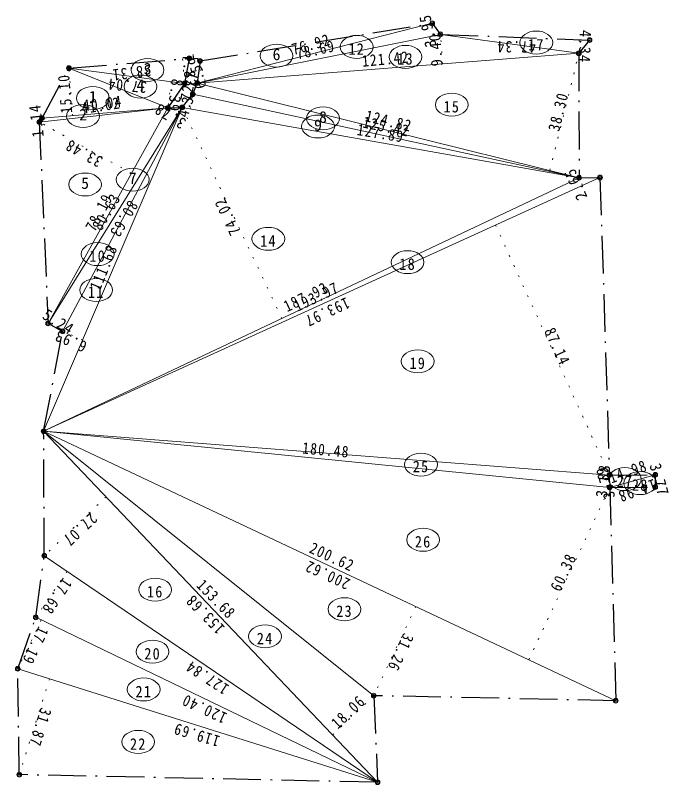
# Model space of a CAD drawing. Units: millimetres on the paper. Extents: x -3947 to 493, y -3409 to 377.
# Drawn here: x -2774.8 to -2671.2, y -810.5 to -688.5 of the extents above; entities that cross this region are included whole.
import ezdxf
from ezdxf.enums import TextEntityAlignment as Align

# ---------------------------------------------------------------- set-up
doc = ezdxf.new("R2010")
doc.units = ezdxf.units.MM
doc.header["$PDMODE"] = 32
doc.header["$PDSIZE"] = 0.5
doc.linetypes.add('DASHED_DOTTED', pattern=[9.25, 6, -1.5, 0.25, -1.5])
doc.linetypes.add('DOTTED', pattern=[1.75, 0.25, -1.5])
for name, color, linetype, lineweight in [('0-D__1-0_', 7, 'DASHED_DOTTED', 25), ('0-E__1-1_', 7, 'Continuous', 9), ('1-0__1-3_', 7, 'Continuous', 9)]:
    doc.layers.add(name, color=color, linetype=linetype, lineweight=lineweight)
doc.layers.add('1-7', color=7, linetype='Continuous')
doc.styles.add('ＭＳ ゴシック', font='')
doc.styles.get('ＭＳ ゴシック').set_extended_font_data('MS Gothic')

# ---------------------------------------------------------------- blocks, each defined once
blk = doc.blocks.new('-001--GLay-1-')
at = {"layer": '0-D__1-0_'}
for p, q in [((-2448.517, -485.687), (-2411.685, -479.725)), ((-2411.685, -479.725), (-2410.383, -481.478)), ((-2410.383, -481.478), (-2386.73, -482.38)), ((-2386.73, -482.38), (-2388.434, -484.485)), ((-2469.321, -486.842), (-2450.229, -485.282)), ((-2450.229, -485.282), (-2450.961, -489.272)), ((-2388.434, -484.485), (-2388.384, -504.226)), ((-2448.517, -485.687), (-2448.96, -489.2)), ((-2473.58, -494.756), (-2469.321, -486.842)), ((-2450.961, -489.272), (-2453.626, -493.152)), ((-2453.626, -493.152), (-2451.351, -493.074)), ((-2474.014, -495.379), (-2473.58, -494.756)), ((-2474.014, -495.379), (-2472.62, -527.325)), ((-2388.384, -504.226), (-2385.077, -504.176)), ((-2385.077, -504.176), (-2383.573, -551.375)), ((-2470.315, -528.577), (-2472.62, -527.325)), ((-2473.321, -544.411), (-2470.315, -528.577)), ((-2473.221, -564.152), (-2473.321, -544.411)), ((-2383.573, -551.375), (-2376.307, -551.325)), ((-2376.307, -551.325), (-2376.307, -553.28)), ((-2383.523, -553.33), (-2376.307, -553.28)), ((-2383.523, -553.33), (-2382.571, -587.151)), ((-2474.574, -573.923), (-2473.221, -564.152)), ((-2477.43, -582.09), (-2474.574, -573.923)), ((-2477.18, -598.875), (-2477.43, -582.09)), ((-2420.956, -586.349), (-2420.354, -600.078)), ((-2382.571, -587.151), (-2420.956, -586.349)), ((-2420.354, -600.078), (-2477.18, -598.875))]:
    blk.add_line(p, q, dxfattribs=at)
at = {"layer": '0-D__1-0_', "linetype": 'DOTTED', "lineweight": 9}
for p, q in [((-2411.298, -481.662), (-2411.685, -479.725)), ((-2410.017, -486.166), (-2410.383, -481.478)), ((-2388.352, -482.318), (-2388.434, -484.485)), ((-2451.28, -485.368), (-2450.961, -489.272)), ((-2393.044, -503.07), (-2388.434, -484.485)), ((-2447.705, -488.881), (-2448.517, -485.687)), ((-2468.717, -494.365), (-2469.321, -486.842)), ((-2453.076, -488.992), (-2453.626, -493.152)), ((-2449.358, -491.042), (-2448.96, -489.2)), ((-2450.088, -493.298), (-2449.676, -490.973)), ((-2452.019, -494.151), (-2453.626, -493.152)), ((-2435.523, -526.528), (-2451.351, -493.074)), ((-2473.518, -495.325), (-2473.58, -494.756)), ((-2459.384, -503.511), (-2474.014, -495.379)), ((-2387.834, -505.433), (-2388.384, -504.226)), ((-2401.649, -511.732), (-2383.573, -551.375)), ((-2472.54, -527.196), (-2470.315, -528.577)), ((-2467.129, -529.941), (-2470.315, -528.577)), ((-2383.765, -553.306), (-2383.573, -551.375)), ((-2383.066, -553.203), (-2383.573, -551.375)), ((-2376.811, -551.465), (-2376.307, -553.28)), ((-2396.387, -580.644), (-2383.523, -553.33)), ((-2463.415, -554.822), (-2473.221, -564.152)), ((-2469.604, -566.61), (-2474.574, -573.923)), ((-2414.297, -572.209), (-2420.956, -586.349)), ((-2473.695, -574.347), (-2477.43, -582.09)), ((-2472.39, -583.678), (-2477.18, -598.875)), ((-2427.496, -592.572), (-2420.956, -586.349))]:
    blk.add_line(p, q, dxfattribs=at)
at = {"layer": '0-D__1-0_'}
blk.add_lwpolyline([(-2451.351, -493.074), (-2449.676, -490.973), (-2448.96, -489.2)], dxfattribs=at)
at = {"layer": '0-D__1-0_', "linetype": 'Continuous', "lineweight": 9}
for centre in [(-2450.229, -485.282), (-2469.321, -486.842), (-2450.961, -489.272), (-2448.96, -489.2), (-2449.676, -490.973), (-2453.626, -493.152), (-2451.351, -493.074), (-2474.014, -495.379), (-2473.58, -494.756), (-2376.307, -551.325), (-2376.307, -553.28)]:
    blk.add_circle(centre, 0.376, dxfattribs=at)
at = {"layer": '0-D__1-0_', "linetype": 'Continuous', "lineweight": 18}
for centre in [(-2423.676, -483.468), (-2395.182, -482.781), (-2436.387, -484.871), (-2415.926, -485.054), (-2456.837, -487.132), (-2457.97, -489.755), (-2465.509, -491.583), (-2408.593, -492.637), (-2467.074, -494.429), (-2429.007, -494.8), (-2429.804, -496.091), (-2466.753, -505.285), (-2459.199, -504.517), (-2437.685, -513.904), (-2464.762, -516.326), (-2415.594, -517.604), (-2464.996, -522.021), (-2413.99, -533.321), (-2413.473, -549.705), (-2381.135, -552.01), (-2378.713, -552.645), (-2413.139, -561.63), (-2455.632, -569.547), (-2425.616, -572.637), (-2438.211, -576.946), (-2456.05, -579.384), (-2457.453, -585.364), (-2458.322, -593.681)]:
    blk.add_ellipse(centre, major_axis=(2.6, 0), ratio=0.7, dxfattribs=at)
at = {"layer": '0-D__1-0_'}
for p in [(-2450.229, -485.282), (-2469.321, -486.842), (-2450.961, -489.272), (-2448.96, -489.2), (-2449.676, -490.973), (-2453.626, -493.152), (-2451.351, -493.074), (-2473.58, -494.756), (-2474.014, -495.379), (-2376.307, -551.325), (-2376.307, -553.28)]:
    blk.add_point(p, dxfattribs=at)
at = {"layer": '0-E__1-1_'}
for p, q in [((-2448.96, -489.2), (-2411.685, -479.725)), ((-2388.384, -504.226), (-2448.96, -489.2)), ((-2474.014, -495.379), (-2453.626, -493.152)), ((-2477.43, -582.09), (-2420.354, -600.078))]:
    blk.add_line(p, q, dxfattribs=at)
blk.add_lwpolyline([(-2410.383, -481.478), (-2448.96, -489.2), (-2388.434, -484.485)], close=True, dxfattribs=at)
for points in [[(-2450.961, -489.272), (-2469.321, -486.842), (-2453.626, -493.152), (-2473.58, -494.756)], [(-2449.676, -490.973), (-2388.384, -504.226), (-2451.351, -493.074), (-2472.62, -527.325), (-2453.626, -493.152)], [(-2470.315, -528.577), (-2451.351, -493.074), (-2473.321, -544.411), (-2385.077, -504.176)], [(-2388.384, -504.226), (-2473.321, -544.411), (-2383.573, -551.375), (-2383.523, -553.33), (-2376.307, -551.325)], [(-2383.523, -553.33), (-2473.321, -544.411), (-2382.571, -587.151)], [(-2420.956, -586.349), (-2473.321, -544.411), (-2420.354, -600.078)], [(-2473.221, -564.152), (-2420.354, -600.078), (-2474.574, -573.923)]]:
    blk.add_lwpolyline(points, dxfattribs=at)
at = {"layer": '1-0__1-3_'}
for centre in [(-2411.685, -479.725), (-2410.383, -481.478), (-2386.73, -482.38), (-2388.434, -484.485), (-2448.517, -485.687), (-2388.384, -504.226), (-2385.077, -504.176), (-2472.62, -527.325), (-2470.315, -528.577), (-2473.321, -544.411), (-2383.573, -551.375), (-2383.523, -553.33), (-2473.221, -564.152), (-2474.574, -573.923), (-2477.43, -582.09), (-2420.956, -586.349), (-2382.571, -587.151), (-2477.18, -598.875), (-2420.354, -600.078)]:
    blk.add_circle(centre, 0.376, dxfattribs=at)
for p in [(-2411.685, -479.725), (-2410.383, -481.478), (-2386.73, -482.38), (-2388.434, -484.485), (-2448.517, -485.687), (-2388.384, -504.226), (-2385.077, -504.176), (-2472.62, -527.325), (-2470.315, -528.577), (-2473.321, -544.411), (-2383.573, -551.375), (-2383.523, -553.33), (-2473.221, -564.152), (-2474.574, -573.923), (-2477.43, -582.09), (-2420.956, -586.349), (-2382.571, -587.151), (-2477.18, -598.875), (-2420.354, -600.078)]:
    blk.add_point(p, dxfattribs=at)
at = {"layer": '0-D__1-0_', "style": 'ＭＳ ゴシック'}
for s, p in [('6', (-2437.012, -486.121)), ('3', (-2457.462, -488.382)), ('4', (-2458.595, -491.005)), ('1', (-2466.134, -492.833)), ('2', (-2467.699, -495.679)), ('8', (-2429.632, -496.05)), ('9', (-2430.429, -497.341)), ('7', (-2459.824, -505.767)), ('5', (-2467.378, -506.535))]:
    blk.add_text(s, height=1.833, dxfattribs=at).set_placement(p, align=Align.BOTTOM_LEFT)
at = {"layer": '0-D__1-0_', "char_height": 1.833, "attachment_point": 7, "style": 'ＭＳ ゴシック'}
for s, insert, rotation in [('\\T1.18;\\W0.9;3.95', (-2410.971, -483.292), 101.319), ('\\T1.18;\\W0.85;76.92', (-2433.668, -484.797), 15.533), ('\\T1.18;\\W0.9;9.40', (-2409.994, -486.464), 94.455), ('\\T1.18;\\W0.9;4.34', (-2388.292, -480.753), 267.816), ('\\T1.18;\\W0.85;78.69', (-2433.03, -485.502), 12.565), ('\\T1.18;\\W0.85;47.34', (-2395.253, -482.556), 179.705), ('\\T1.18;\\W0.85;121.42', (-2422.724, -486.655), 5.289), ('\\T1.18;\\W0.9;7.83', (-2451.336, -484.679), 274.671), ('\\T1.18;\\W0.9;6.59', (-2447.458, -489.853), 104.263), ('\\T1.18;\\W0.85;38.31', (-2456.42, -486.289), 186.89), ('\\T1.18;\\W0.9;3.77', (-2449.719, -492.711), 77.799), ('\\T1.18;\\W0.85;15.10', (-2468.752, -493.918), 94.595), ('\\T1.18;\\W0.85;37.04', (-2456.91, -488.989), 174.736), ('\\T1.18;\\W0.9;8.39', (-2453.003, -488.445), 262.461), ('\\T1.18;\\W0.9;4.72', (-2450.344, -494.745), 79.957), ('\\T1.18;\\W0.85;41.02', (-2467.18, -494.13), 8.342), ('\\T1.18;\\W0.85;40.04', (-2466.958, -493.722), 6.742), ('\\T1.18;\\W0.85;38.30', (-2391.54, -497.005), 76.069), ('\\T1.18;\\W0.9;1.14', (-2473.261, -497.675), 96.233), ('\\T1.18;\\W0.9;3.78', (-2450.571, -495.05), 148.16), ('\\T1.18;\\W0.85;124.82', (-2422.434, -495.265), 346.883), ('\\T1.18;\\W0.85;125.42', (-2422.834, -496.266), 348.609), ('\\T1.18;\\W0.85;127.89', (-2423.719, -497.46), 350.753), ('\\T1.18;\\W0.85;33.48', (-2463.793, -501.06), 150.934), ('\\T1.18;\\W0.9;2.65', (-2387.01, -507.241), 114.51), ('\\T1.18;\\W0.85;78.19', (-2465.175, -512.902), 62.187), ('\\T1.18;\\W0.85;80.63', (-2464.164, -512.761), 59.38), ('\\T1.18;\\W0.85;74.02', (-2442.015, -512.807), 115.319), ('\\T1.18;\\W0.85;80.63', (-2459.806, -507.639), 239.38), ('\\T1.18;\\W0.85;111.68', (-2464.369, -522.223), 67.728), ('\\T1.18;\\W0.85;193.97', (-2433.046, -525.498), 25.056), ('\\T1.18;\\W0.85;187.93', (-2434.682, -525.577), 25.881), ('\\T1.18;\\W0.85;193.97', (-2425.352, -523.089), 205.056), ('\\T1.18;\\W0.9;5.24', (-2473.678, -526.489), 328.16), ('\\T1.18;\\W0.85;87.14', (-2393.99, -528.528), 294.51), ('\\T1.18;\\W0.9;6.93', (-2466.285, -530.302), 156.83), ('\\T1.18;\\W0.85;180.48', (-2432.353, -547.977), 354.911), ('\\T1.18;\\W0.9;3.88', (-2383.931, -554.978), 84.328), ('\\T1.18;\\W0.9;3.79', (-2382.61, -554.842), 105.523), ('\\T1.18;\\W0.85;14.98', (-2383.253, -552.736), 19.568), ('\\T1.18;\\W0.9;3.77', (-2377.269, -549.819), 285.523), ('\\T1.18;\\W0.85;14.98', (-2376.578, -551.919), 199.568), ('\\T1.18;\\W0.85;27.07', (-2465.909, -557.195), 223.576), ('\\T1.18;\\W0.85;200.62', (-2431.352, -563.624), 335.31), ('\\T1.18;\\W0.85;60.38', (-2391.372, -569.995), 64.781), ('\\T1.18;\\W0.85;200.62', (-2424.541, -567.937), 155.31), ('\\T1.18;\\W0.85;17.68', (-2470.22, -567.516), 235.802), ('\\T1.18;\\W0.85;153.68', (-2449.233, -569.002), 314.251), ('\\T1.18;\\W0.85;153.68', (-2444.443, -575.487), 134.251), ('\\T1.18;\\W0.85;17.19', (-2474.118, -575.224), 244.248), ('\\T1.18;\\W0.85;31.26', (-2416.209, -576.271), 244.781), ('\\T1.18;\\W0.85;127.84', (-2443.76, -584.777), 146.598), ('\\T1.18;\\W0.85;120.40', (-2444.079, -589.189), 155.088), ('\\T1.18;\\W0.85;18.06', (-2426.635, -591.753), 43.576), ('\\T1.18;\\W0.85;31.87', (-2473.786, -588.106), 252.507), ('\\T1.18;\\W0.85;119.69', (-2445.228, -592.763), 163.352)]:
    blk.add_mtext(s, dxfattribs=dict(at, insert=insert, rotation=rotation))
for s, insert in [('\\T1.17;\\W0.9;12', (-2424.976, -484.718)), ('\\T1.17;\\W0.9;17', (-2396.482, -484.031)), ('\\T1.17;\\W0.9;13', (-2417.226, -486.304)), ('\\T1.17;\\W0.9;15', (-2409.893, -493.887)), ('\\T1.17;\\W0.9;14', (-2438.985, -515.154)), ('\\T1.17;\\W0.9;10', (-2466.062, -517.576)), ('\\T1.17;\\W0.9;18', (-2416.894, -518.854)), ('\\T1.17;\\W0.9;11', (-2466.296, -523.271)), ('\\T1.17;\\W0.9;19', (-2415.29, -534.571)), ('\\T1.17;\\W0.9;25', (-2414.773, -550.955)), ('\\T1.17;\\W0.9;27', (-2382.435, -553.26)), ('\\T1.17;\\W0.9;28', (-2380.013, -553.895)), ('\\T1.17;\\W0.9;26', (-2414.439, -562.88)), ('\\T1.17;\\W0.9;16', (-2456.932, -570.797)), ('\\T1.17;\\W0.9;23', (-2426.916, -573.887)), ('\\T1.17;\\W0.9;24', (-2439.511, -578.196)), ('\\T1.17;\\W0.9;20', (-2457.35, -580.634)), ('\\T1.17;\\W0.9;21', (-2458.753, -586.614)), ('\\T1.17;\\W0.9;22', (-2459.622, -594.931))]:
    blk.add_mtext(s, dxfattribs=dict(at, insert=insert))

msp = doc.modelspace()

# ---------------------------------------------------------------- block references
at = {"layer": '1-7'}
msp.add_blockref('-001--GLay-1-', (-297, -210), dxfattribs=at)

doc.saveas('drawing.dxf')
